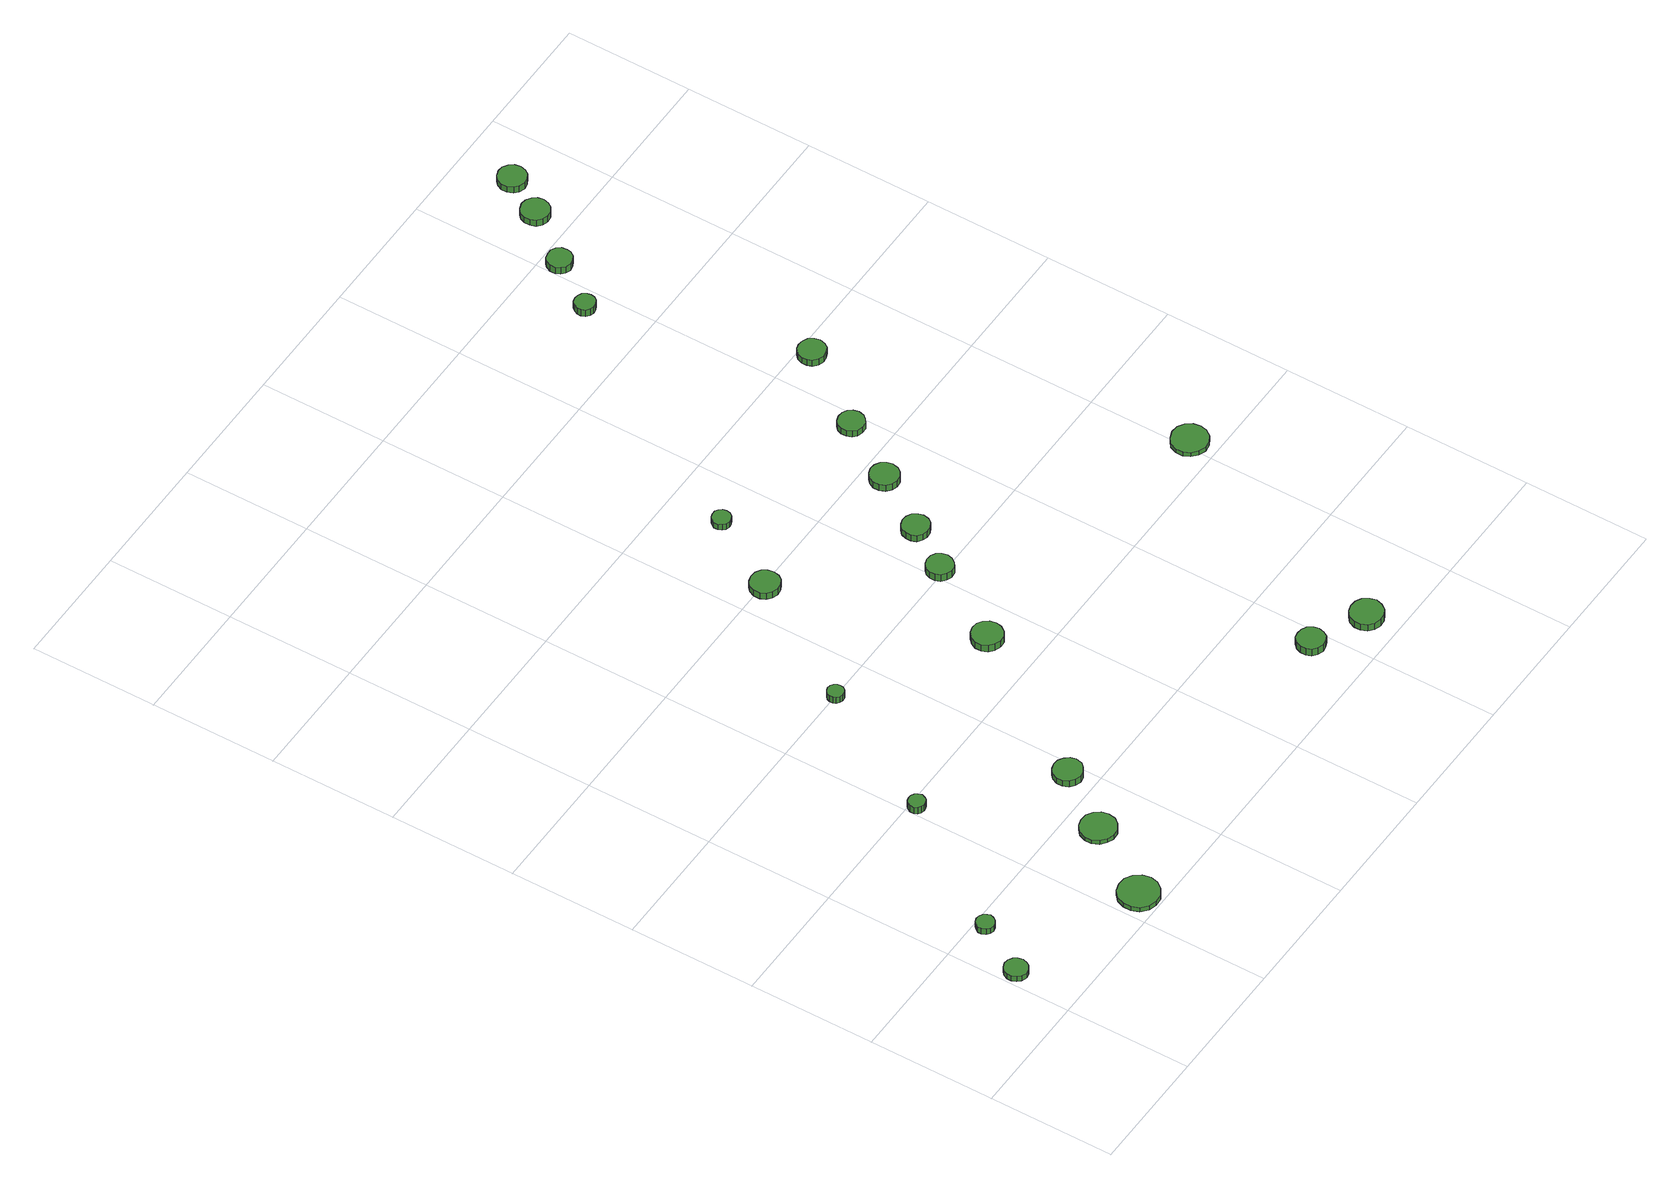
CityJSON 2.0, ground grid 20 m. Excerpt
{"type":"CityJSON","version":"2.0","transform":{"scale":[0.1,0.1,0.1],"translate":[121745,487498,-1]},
"CityObjects":{
"tree1":{"type":"SolitaryVegetationObject","attributes":{"function":"something"},"geometry":[{"type":"MultiSurface","lod":"1","boundaries":[[[0,1,2,3,4,5,6,7,8,9,10,11,12,13,14]],[[15,16,17,18,19,20,21,22,23,24,25,26,27,28,29]],[[0,29,28,1]],[[1,28,27,2]],[[2,27,26,3]],[[3,26,25,4]],[[4,25,24,5]],[[5,24,23,6]],[[6,23,22,7]],[[7,22,21,8]],[[8,21,20,9]],[[9,20,19,10]],[[10,19,18,11]],[[11,18,17,12]],[[12,17,16,13]],[[13,16,15,14]],[[14,15,29,0]]]}]},
"tree2":{"type":"SolitaryVegetationObject","attributes":{"function":"something"},"geometry":[{"type":"MultiSurface","lod":"1","boundaries":[[[30,31,32,33,34,35,36,37,38,39,40,41,42,43,44]],[[45,46,47,48,49,50,51,52,53,54,55,56,57,58,59]],[[30,59,58,31]],[[31,58,57,32]],[[32,57,56,33]],[[33,56,55,34]],[[34,55,54,35]],[[35,54,53,36]],[[36,53,52,37]],[[37,52,51,38]],[[38,51,50,39]],[[39,50,49,40]],[[40,49,48,41]],[[41,48,47,42]],[[42,47,46,43]],[[43,46,45,44]],[[44,45,59,30]]]}]},
"tree3":{"type":"SolitaryVegetationObject","attributes":{"function":"something"},"geometry":[{"type":"MultiSurface","lod":"1","boundaries":[[[60,61,62,63,64,65,66,67,68,69,70,71,72,73,74]],[[75,76,77,78,79,80,81,82,83,84,85,86,87,88,89]],[[60,89,88,61]],[[61,88,87,62]],[[62,87,86,63]],[[63,86,85,64]],[[64,85,84,65]],[[65,84,83,66]],[[66,83,82,67]],[[67,82,81,68]],[[68,81,80,69]],[[69,80,79,70]],[[70,79,78,71]],[[71,78,77,72]],[[72,77,76,73]],[[73,76,75,74]],[[74,75,89,60]]]}]},
"tree4":{"type":"SolitaryVegetationObject","attributes":{"function":"something"},"geometry":[{"type":"MultiSurface","lod":"1","boundaries":[[[90,91,92,93,94,95,96,97,98,99,100,101,102,103,104]],[[105,106,107,108,109,110,111,112,113,114,115,116,117,118,119]],[[90,119,118,91]],[[91,118,117,92]],[[92,117,116,93]],[[93,116,115,94]],[[94,115,114,95]],[[95,114,113,96]],[[96,113,112,97]],[[97,112,111,98]],[[98,111,110,99]],[[99,110,109,100]],[[100,109,108,101]],[[101,108,107,102]],[[102,107,106,103]],[[103,106,105,104]],[[104,105,119,90]]]}]},
"tree5":{"type":"SolitaryVegetationObject","attributes":{"function":"something"},"geometry":[{"type":"MultiSurface","lod":"1","boundaries":[[[120,121,122,123,124,125,126,127,128,129,130,131,132,133,134]],[[135,136,137,138,139,140,141,142,143,144,145,146,147,148,149]],[[120,149,148,121]],[[121,148,147,122]],[[122,147,146,123]],[[123,146,145,124]],[[124,145,144,125]],[[125,144,143,126]],[[126,143,142,127]],[[127,142,141,128]],[[128,141,140,129]],[[129,140,139,130]],[[130,139,138,131]],[[131,138,137,132]],[[132,137,136,133]],[[133,136,135,134]],[[134,135,149,120]]]}]},
"tree6":{"type":"SolitaryVegetationObject","attributes":{"function":"something"},"geometry":[{"type":"MultiSurface","lod":"1","boundaries":[[[150,151,152,153,154,155,156,157,158,159,160,161,162,163,164]],[[165,166,167,168,169,170,171,172,173,174,175,176,177,178,179]],[[150,179,178,151]],[[151,178,177,152]],[[152,177,176,153]],[[153,176,175,154]],[[154,175,174,155]],[[155,174,173,156]],[[156,173,172,157]],[[157,172,171,158]],[[158,171,170,159]],[[159,170,169,160]],[[160,169,168,161]],[[161,168,167,162]],[[162,167,166,163]],[[163,166,165,164]],[[164,165,179,150]]]}]},
"tree7":{"type":"SolitaryVegetationObject","attributes":{"function":"something"},"geometry":[{"type":"MultiSurface","lod":"1","boundaries":[[[180,181,182,183,184,185,186,187,188,189,190,191,192,193,194]],[[195,196,197,198,199,200,201,202,203,204,205,206,207,208,209]],[[180,209,208,181]],[[181,208,207,182]],[[182,207,206,183]],[[183,206,205,184]],[[184,205,204,185]],[[185,204,203,186]],[[186,203,202,187]],[[187,202,201,188]],[[188,201,200,189]],[[189,200,199,190]],[[190,199,198,191]],[[191,198,197,192]],[[192,197,196,193]],[[193,196,195,194]],[[194,195,209,180]]]}]},
"tree8":{"type":"SolitaryVegetationObject","attributes":{"function":"something"},"geometry":[{"type":"MultiSurface","lod":"1","boundaries":[[[210,211,212,213,214,215,216,217,218,219,220,221,222,223,224]],[[225,226,227,228,229,230,231,232,233,234,235,236,237,238,239]],[[210,239,238,211]],[[211,238,237,212]],[[212,237,236,213]],[[213,236,235,214]],[[214,235,234,215]],[[215,234,233,216]],[[216,233,232,217]],[[217,232,231,218]],[[218,231,230,219]],[[219,230,229,220]],[[220,229,228,221]],[[221,228,227,222]],[[222,227,226,223]],[[223,226,225,224]],[[224,225,239,210]]]}]},
"tree9":{"type":"SolitaryVegetationObject","attributes":{"function":"something"},"geometry":[{"type":"MultiSurface","lod":"1","boundaries":[[[240,241,242,243,244,245,246,247,248,249,250,251,252,253,254]],[[255,256,257,258,259,260,261,262,263,264,265,266,267,268,269]],[[240,269,268,241]],[[241,268,267,242]],[[242,267,266,243]],[[243,266,265,244]],[[244,265,264,245]],[[245,264,263,246]],[[246,263,262,247]],[[247,262,261,248]],[[248,261,260,249]],[[249,260,259,250]],[[250,259,258,251]],[[251,258,257,252]],[[252,257,256,253]],[[253,256,255,254]],[[254,255,269,240]]]}]},
"tree10":{"type":"SolitaryVegetationObject","attributes":{"function":"something"},"geometry":[{"type":"MultiSurface","lod":"1","boundaries":[[[270,271,272,273,274,275,276,277,278,279,280,281,282,283,284]],[[285,286,287,288,289,290,291,292,293,294,295,296,297,298,299]],[[270,299,298,271]],[[271,298,297,272]],[[272,297,296,273]],[[273,296,295,274]],[[274,295,294,275]],[[275,294,293,276]],[[276,293,292,277]],[[277,292,291,278]],[[278,291,290,279]],[[279,290,289,280]],[[280,289,288,281]],[[281,288,287,282]],[[282,287,286,283]],[[283,286,285,284]],[[284,285,299,270]]]}]},
"tree11":{"type":"SolitaryVegetationObject","attributes":{"function":"something"},"geometry":[{"type":"MultiSurface","lod":"1","boundaries":[[[300,301,302,303,304,305,306,307,308,309,310,311,312,313,314]],[[315,316,317,318,319,320,321,322,323,324,325,326,327,328,329]],[[300,329,328,301]],[[301,328,327,302]],[[302,327,326,303]],[[303,326,325,304]],[[304,325,324,305]],[[305,324,323,306]],[[306,323,322,307]],[[307,322,321,308]],[[308,321,320,309]],[[309,320,319,310]],[[310,319,318,311]],[[311,318,317,312]],[[312,317,316,313]],[[313,316,315,314]],[[314,315,329,300]]]}]},
"tree12":{"type":"SolitaryVegetationObject","attributes":{"function":"something"},"geometry":[{"type":"MultiSurface","lod":"1","boundaries":[[[330,331,332,333,334,335,336,337,338,339,340,341,342,343,344]],[[345,346,347,348,349,350,351,352,353,354,355,356,357,358,359]],[[330,359,358,331]],[[331,358,357,332]],[[332,357,356,333]],[[333,356,355,334]],[[334,355,354,335]],[[335,354,353,336]],[[336,353,352,337]],[[337,352,351,338]],[[338,351,350,339]],[[339,350,349,340]],[[340,349,348,341]],[[341,348,347,342]],[[342,347,346,343]],[[343,346,345,344]],[[344,345,359,330]]]}]},
"tree13":{"type":"SolitaryVegetationObject","attributes":{"function":"something"},"geometry":[{"type":"MultiSurface","lod":"1","boundaries":[[[360,361,362,363,364,365,366,367,368,369,370,371,372,373,374]],[[375,376,377,378,379,380,381,382,383,384,385,386,387,388,389]],[[360,389,388,361]],[[361,388,387,362]],[[362,387,386,363]],[[363,386,385,364]],[[364,385,384,365]],[[365,384,383,366]],[[366,383,382,367]],[[367,382,381,368]],[[368,381,380,369]],[[369,380,379,370]],[[370,379,378,371]],[[371,378,377,372]],[[372,377,376,373]],[[373,376,375,374]],[[374,375,389,360]]]}]},
"tree14":{"type":"SolitaryVegetationObject","attributes":{"function":"something"},"geometry":[{"type":"MultiSurface","lod":"1","boundaries":[[[390,391,392,393,394,395,396,397,398,399,400,401,402,403,404]],[[405,406,407,408,409,410,411,412,413,414,415,416,417,418,419]],[[390,419,418,391]],[[391,418,417,392]],[[392,417,416,393]],[[393,416,415,394]],[[394,415,414,395]],[[395,414,413,396]],[[396,413,412,397]],[[397,412,411,398]],[[398,411,410,399]],[[399,410,409,400]],[[400,409,408,401]],[[401,408,407,402]],[[402,407,406,403]],[[403,406,405,404]],[[404,405,419,390]]]}]},
"tree15":{"type":"SolitaryVegetationObject","attributes":{"function":"something"},"geometry":[{"type":"MultiSurface","lod":"1","boundaries":[[[420,421,422,423,424,425,426,427,428,429,430,431,432,433,434]],[[435,436,437,438,439,440,441,442,443,444,445,446,447,448,449]],[[420,449,448,421]],[[421,448,447,422]],[[422,447,446,423]],[[423,446,445,424]],[[424,445,444,425]],[[425,444,443,426]],[[426,443,442,427]],[[427,442,441,428]],[[428,441,440,429]],[[429,440,439,430]],[[430,439,438,431]],[[431,438,437,432]],[[432,437,436,433]],[[433,436,435,434]],[[434,435,449,420]]]}]},
"tree16":{"type":"SolitaryVegetationObject","attributes":{"function":"something"},"geometry":[{"type":"MultiSurface","lod":"1","boundaries":[[[450,451,452,453,454,455,456,457,458,459,460,461,462,463,464]],[[465,466,467,468,469,470,471,472,473,474,475,476,477,478,479]],[[450,479,478,451]],[[451,478,477,452]],[[452,477,476,453]],[[453,476,475,454]],[[454,475,474,455]],[[455,474,473,456]],[[456,473,472,457]],[[457,472,471,458]],[[458,471,470,459]],[[459,470,469,460]],[[460,469,468,461]],[[461,468,467,462]],[[462,467,466,463]],[[463,466,465,464]],[[464,465,479,450]]]}]},
"tree17":{"type":"SolitaryVegetationObject","attributes":{"function":"something"},"geometry":[{"type":"MultiSurface","lod":"1","boundaries":[[[480,481,482,483,484,485,486,487,488,489,490,491,492,493,494]],[[495,496,497,498,499,500,501,502,503,504,505,506,507,508,509]],[[480,509,508,481]],[[481,508,507,482]],[[482,507,506,483]],[[483,506,505,484]],[[484,505,504,485]],[[485,504,503,486]],[[486,503,502,487]],[[487,502,501,488]],[[488,501,500,489]],[[489,500,499,490]],[[490,499,498,491]],[[491,498,497,492]],[[492,497,496,493]],[[493,496,495,494]],[[494,495,509,480]]]}]},
"tree18":{"type":"SolitaryVegetationObject","attributes":{"function":"something"},"geometry":[{"type":"MultiSurface","lod":"1","boundaries":[[[510,511,512,513,514,515,516,517,518,519,520,521,522,523,524]],[[525,526,527,528,529,530,531,532,533,534,535,536,537,538,539]],[[510,539,538,511]],[[511,538,537,512]],[[512,537,536,513]],[[513,536,535,514]],[[514,535,534,515]],[[515,534,533,516]],[[516,533,532,517]],[[517,532,531,518]],[[518,531,530,519]],[[519,530,529,520]],[[520,529,528,521]],[[521,528,527,522]],[[522,527,526,523]],[[523,526,525,524]],[[524,525,539,510]]]}]},
"tree19":{"type":"SolitaryVegetationObject","attributes":{"function":"something"},"geometry":[{"type":"MultiSurface","lod":"1","boundaries":[[[540,541,542,543,544,545,546,547,548,549,550,551,552,553,554]],[[555,556,557,558,559,560,561,562,563,564,565,566,567,568,569]],[[540,569,568,541]],[[541,568,567,542]],[[542,567,566,543]],[[543,566,565,544]],[[544,565,564,545]],[[545,564,563,546]],[[546,563,562,547]],[[547,562,561,548]],[[548,561,560,549]],[[549,560,559,550]],[[550,559,558,551]],[[551,558,557,552]],[[552,557,556,553]],[[553,556,555,554]],[[554,555,569,540]]]}]},
"tree20":{"type":"SolitaryVegetationObject","attributes":{"function":"something"},"geometry":[{"type":"MultiSurface","lod":"1","boundaries":[[[570,571,572,573,574,575,576,577,578,579,580,581,582,583,584]],[[585,586,587,588,589,590,591,592,593,594,595,596,597,598,599]],[[570,599,598,571]],[[571,598,597,572]],[[572,597,596,573]],[[573,596,595,574]],[[574,595,594,575]],[[575,594,593,576]],[[576,593,592,577]],[[577,592,591,578]],[[578,591,590,579]],[[579,590,589,580]],[[580,589,588,581]],[[581,588,587,582]],[[582,587,586,583]],[[583,586,585,584]],[[584,585,599,570]]]}]},
"tree21":{"type":"SolitaryVegetationObject","attributes":{"function":"something"},"geometry":[{"type":"MultiSurface","lod":"1","boundaries":[[[600,601,602,603,604,605,606,607,608,609,610,611,612,613,614]],[[615,616,617,618,619,620,621,622,623,624,625,626,627,628,629]],[[600,629,628,601]],[[601,628,627,602]],[[602,627,626,603]],[[603,626,625,604]],[[604,625,624,605]],[[605,624,623,606]],[[606,623,622,607]],[[607,622,621,608]],[[608,621,620,609]],[[609,620,619,610]],[[610,619,618,611]],[[611,618,617,612]],[[612,617,616,613]],[[613,616,615,614]],[[614,615,629,600]]]}]},
"tree22":{"type":"SolitaryVegetationObject","attributes":{"function":"something"},"geometry":[{"type":"MultiSurface","lod":"1","boundaries":[[[630,631,632,633,634,635,636,637,638,639,640,641,642,643,644]],[[645,646,647,648,649,650,651,652,653,654,655,656,657,658,659]],[[630,659,658,631]],[[631,658,657,632]],[[632,657,656,633]],[[633,656,655,634]],[[634,655,654,635]],[[635,654,653,636]],[[636,653,652,637]],[[637,652,651,638]],[[638,651,650,639]],[[639,650,649,640]],[[640,649,648,641]],[[641,648,647,642]],[[642,647,646,643]],[[643,646,645,644]],[[644,645,659,630]]]}]}
},
"vertices":[
[41,100,17],[39,108,17],[35,114,17],[28,118,17],[21,119,17],[13,116,17],[8,111,17],[5,104,17],[5,97,17],[8,90,17],[13,85,17],[21,82,17],[28,83,17],[35,87,17],[39,93,17],[39,93,7],[35,87,7],[28,83,7],[21,82,7],[13,85,7],[8,90,7],[5,97,7],[5,104,7],[8,111,7],[13,116,7],[21,119,7],[28,118,7],[35,114,7],[39,108,7],[41,100,7],
[87,184,18],[85,189,18],[82,194,18],[77,197,18],[71,198,18],[65,196,18],[61,192,18],[58,187,18],[58,181,18],[61,175,18],[65,171,18],[71,169,18],[77,170,18],[82,173,18],[85,178,18],[85,178,7],[82,173,7],[77,170,7],[71,169,7],[65,171,7],[61,175,7],[58,181,7],[58,187,7],[61,192,7],[65,196,7],[71,198,7],[77,197,7],[82,194,7],[85,189,7],[87,184,7],
[272,34,15],[269,47,15],[261,58,15],[250,65,15],[237,66,15],[224,62,15],[214,53,15],[209,41,15],[209,28,15],[214,16,15],[224,7,15],[237,3,15],[250,4,15],[261,11,15],[269,22,15],[269,22,7],[261,11,7],[250,4,7],[237,3,7],[224,7,7],[214,16,7],[209,28,7],[209,41,7],[214,53,7],[224,62,7],[237,66,7],[250,65,7],[261,58,7],[269,47,7],[272,34,7],
[224,386,25],[222,392,25],[219,396,25],[214,399,25],[209,399,25],[204,398,25],[200,394,25],[197,389,25],[197,383,25],[200,378,25],[204,375,25],[209,373,25],[214,374,25],[219,376,25],[222,381,25],[222,381,12],[219,376,12],[214,374,12],[209,373,12],[204,375,12],[200,378,12],[197,383,12],[197,389,12],[200,394,12],[204,398,12],[209,399,12],[214,399,12],[219,396,12],[222,392,12],[224,386,12],
[342,150,15],[340,161,15],[333,170,15],[323,176,15],[311,177,15],[301,174,15],[292,166,15],[287,155,15],[287,144,15],[292,133,15],[301,126,15],[311,122,15],[323,123,15],[333,129,15],[340,138,15],[340,138,7],[333,129,7],[323,123,7],[311,122,7],[301,126,7],[292,133,7],[287,144,7],[287,155,7],[292,166,7],[301,174,7],[311,177,7],[323,176,7],[333,170,7],[340,161,7],[342,150,7],
[403,243,19],[401,252,19],[395,259,19],[387,264,19],[378,265,19],[369,262,19],[362,256,19],[358,247,19],[358,238,19],[362,229,19],[369,223,19],[378,220,19],[387,221,19],[395,226,19],[401,233,19],[401,233,7],[395,226,7],[387,221,7],[378,220,7],[369,223,7],[362,229,7],[358,238,7],[358,247,7],[362,256,7],[369,262,7],[378,265,7],[387,264,7],[395,259,7],[401,252,7],[403,243,7],
[340,597,23],[339,602,23],[336,606,23],[332,609,23],[326,610,23],[321,608,23],[317,604,23],[315,600,23],[315,594,23],[317,589,23],[321,586,23],[326,584,23],[332,585,23],[336,587,23],[339,592,23],[339,592,11],[336,587,11],[332,585,11],[326,584,11],[321,586,11],[317,589,11],[315,594,11],[315,600,11],[317,604,11],[321,608,11],[326,610,11],[332,609,11],[336,606,11],[339,602,11],[340,597,11],
[557,475,26],[555,485,26],[549,493,26],[541,498,26],[531,499,26],[521,496,26],[514,489,26],[510,480,26],[510,470,26],[514,461,26],[521,455,26],[531,451,26],[541,452,26],[549,457,26],[555,466,26],[555,466,13],[549,457,13],[541,452,13],[531,451,13],[521,455,13],[514,461,13],[510,470,13],[510,480,13],[514,489,13],[521,496,13],[531,499,13],[541,498,13],[549,493,13],[555,485,13],[557,475,13],
[476,795,19],[474,804,19],[469,812,19],[461,817,19],[451,818,19],[442,815,19],[435,809,19],[431,800,19],[431,790,19],[435,782,19],[442,776,19],[451,773,19],[461,774,19],[469,778,19],[474,786,19],[474,786,7],[469,778,7],[461,774,7],[451,773,7],[442,776,7],[435,782,7],[431,790,7],[431,800,7],[435,809,7],[442,815,7],[451,818,7],[461,817,7],[469,812,7],[474,804,7],[476,795,7],
[635,606,19],[633,615,19],[628,622,19],[621,626,19],[612,627,19],[604,624,19],[597,618,19],[594,610,19],[594,602,19],[597,594,19],[604,588,19],[612,585,19],[621,586,19],[628,591,19],[633,598,19],[633,598,6],[628,591,6],[621,586,6],[612,585,6],[604,588,6],[597,594,6],[594,602,6],[594,610,6],[597,618,6],[604,624,6],[612,627,6],[621,626,6],[628,622,6],[633,615,6],[635,606,6],
[539,914,19],[538,920,19],[534,925,19],[529,928,19],[523,928,19],[517,926,19],[513,922,19],[510,917,19],[510,911,19],[513,905,19],[517,901,19],[523,899,19],[529,900,19],[534,903,19],[538,908,19],[538,908,8],[534,903,8],[529,900,8],[523,899,8],[517,901,8],[513,905,8],[510,911,8],[510,917,8],[513,922,8],[517,926,8],[523,928,8],[529,928,8],[534,925,8],[538,920,8],[539,914,8],
[795,88,23],[793,96,23],[788,104,23],[780,108,23],[771,109,23],[762,107,23],[755,100,23],[752,92,23],[752,83,23],[755,75,23],[762,69,23],[771,66,23],[780,67,23],[788,71,23],[793,79,23],[793,79,10],[788,71,10],[780,67,10],[771,66,10],[762,69,10],[755,75,10],[752,83,10],[752,92,10],[755,100,10],[762,107,10],[771,109,10],[780,108,10],[788,104,10],[793,96,10],[795,88,10],
[682,676,18],[680,684,18],[675,692,18],[667,696,18],[658,697,18],[650,694,18],[643,688,18],[640,680,18],[640,671,18],[643,663,18],[650,658,18],[658,655,18],[667,656,18],[675,660,18],[680,667,18],[680,667,6],[675,660,6],[667,656,6],[658,655,6],[650,658,6],[643,663,6],[640,671,6],[640,680,6],[643,688,6],[650,694,6],[658,697,6],[667,696,6],[675,692,6],[680,684,6],[682,676,6],
[883,48,25],[880,58,25],[874,67,25],[865,72,25],[854,73,25],[844,70,25],[836,63,25],[832,53,25],[832,43,25],[836,33,25],[844,26,25],[854,23,25],[865,24,25],[874,29,25],[880,38,25],[880,38,12],[874,29,12],[865,24,12],[854,23,12],[844,26,12],[836,33,12],[832,43,12],[832,53,12],[836,63,12],[844,70,12],[854,73,12],[865,72,12],[874,67,12],[880,58,12],[883,48,12],
[741,766,18],[739,775,18],[734,782,18],[726,787,18],[717,788,18],[708,785,18],[701,779,18],[697,770,18],[697,761,18],[701,752,18],[708,746,18],[717,743,18],[726,744,18],[734,749,18],[739,756,18],[739,756,6],[734,749,6],[726,744,6],[717,743,6],[708,746,6],[701,752,6],[697,761,6],[697,770,6],[701,779,6],[708,785,6],[717,788,6],[726,787,6],[734,782,6],[739,775,6],[741,766,6],
[800,860,18],[798,868,18],[793,875,18],[786,879,18],[777,880,18],[769,877,18],[763,872,18],[760,864,18],[760,856,18],[763,848,18],[769,842,18],[777,840,18],[786,840,18],[793,845,18],[798,851,18],[798,851,6],[793,845,6],[786,840,6],[777,840,6],[769,842,6],[763,848,6],[760,856,6],[760,864,6],[763,872,6],[769,877,6],[777,880,6],[786,879,6],[793,875,6],[798,868,6],[800,860,6],
[1039,442,14],[1037,453,14],[1030,463,14],[1020,469,14],[1008,470,14],[997,466,14],[988,459,14],[983,448,14],[983,436,14],[988,426,14],[997,418,14],[1008,414,14],[1020,415,14],[1030,421,14],[1037,431,14],[1037,431,6],[1030,421,6],[1020,415,6],[1008,414,6],[997,418,6],[988,426,6],[983,436,6],[983,448,6],[988,459,6],[997,466,6],[1008,470,6],[1020,469,6],[1030,463,6],[1037,453,6],[1039,442,6],
[880,976,26],[878,985,26],[873,992,26],[865,996,26],[856,997,26],[848,995,26],[841,989,26],[838,980,26],[838,972,26],[841,964,26],[848,958,26],[856,955,26],[865,956,26],[873,960,26],[878,967,26],[878,967,14],[873,960,14],[865,956,14],[856,955,14],[848,958,14],[841,964,14],[838,972,14],[838,980,14],[841,989,14],[848,995,14],[856,997,14],[865,996,14],[873,992,14],[878,985,14],[880,976,14],
[780,1295,25],[779,1301,25],[775,1307,25],[769,1310,25],[762,1311,25],[756,1309,25],[751,1304,25],[748,1298,25],[748,1292,25],[751,1285,25],[756,1281,25],[762,1279,25],[769,1280,25],[775,1283,25],[779,1288,25],[779,1288,12],[775,1283,12],[769,1280,12],[762,1279,12],[756,1281,12],[751,1285,12],[748,1292,12],[748,1298,12],[751,1304,12],[756,1309,12],[762,1311,12],[769,1310,12],[775,1307,12],[779,1301,12],[780,1295,12],
[838,1372,21],[837,1380,21],[832,1387,21],[825,1391,21],[817,1391,21],[809,1389,21],[804,1384,21],[800,1376,21],[800,1368,21],[804,1361,21],[809,1356,21],[817,1353,21],[825,1354,21],[832,1358,21],[837,1365,21],[837,1365,8],[832,1358,8],[825,1354,8],[817,1353,8],[809,1356,8],[804,1361,8],[800,1368,8],[800,1376,8],[804,1384,8],[809,1389,8],[817,1391,8],[825,1391,8],[832,1387,8],[837,1380,8],[838,1372,8],
[902,1452,20],[900,1461,20],[895,1468,20],[887,1473,20],[878,1474,20],[869,1471,20],[862,1465,20],[859,1457,20],[859,1448,20],[862,1439,20],[869,1433,20],[878,1430,20],[887,1431,20],[895,1436,20],[900,1443,20],[900,1443,8],[895,1436,8],[887,1431,8],[878,1430,8],[869,1433,8],[862,1439,8],[859,1448,8],[859,1457,8],[862,1465,8],[869,1471,8],[878,1474,8],[887,1473,8],[895,1468,8],[900,1461,8],[902,1452,8],
[937,1513,21],[935,1522,21],[930,1529,21],[922,1534,21],[913,1535,21],[904,1532,21],[898,1526,21],[894,1518,21],[894,1509,21],[898,1500,21],[904,1494,21],[913,1491,21],[922,1492,21],[930,1497,21],[935,1504,21],[935,1504,9],[930,1497,9],[922,1492,9],[913,1491,9],[904,1494,9],[898,1500,9],[894,1509,9],[894,1518,9],[898,1526,9],[904,1532,9],[913,1535,9],[922,1534,9],[930,1529,9],[935,1522,9],[937,1513,9]
]}
